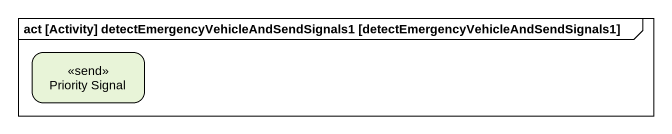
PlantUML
@startuml
mainframe act [Activity] detectEmergencyVehicleAndSendSignals1 [detectEmergencyVehicleAndSendSignals1]
hide empty description
state "Priority Signal" as Priority_Signal <<send>>
@enduml
